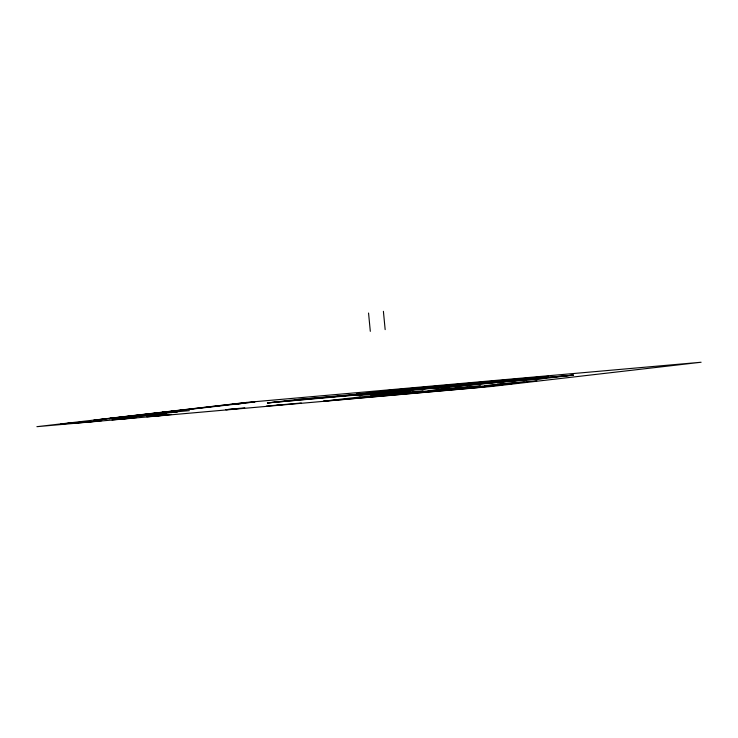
<?xml version="1.0" encoding="UTF-8"?>
<svg xmlns="http://www.w3.org/2000/svg" width="738" height="738" viewBox="0 0 738 738"><rect width="100%" height="100%" fill="white"/><g stroke="black" fill="none" stroke-linecap="round" stroke-linejoin="round"><path stroke-width="1.11" d="M226.474 409.636L244.767 407.819M173.633 411.177L175.441 410.955M438.271 389.479L437.708 389.599L447.514 388.677M116.881 417.828L108.846 418.723L115.091 417.976L110.045 418.547M60.525 424.147L85.239 421.785M174.888 411.011L162.591 412.505L175.183 411.177M114.279 418.464L166.364 413.52M77.075 423.003L101.789 420.642M111.964 419.913L136.678 417.56M146.853 416.832L171.567 414.479M267.424 402.93L295.126 399.728L573.361 375.116L545.65 378.317L267.424 402.93L403.741 390.125L376.039 393.326L295.126 399.728M358.576 395.577L410.669 390.633M275.874 405.43L282.165 404.701M370.919 395.706L423.012 390.762M428.188 390.642L480.281 385.697M484.811 385.642L536.895 380.688M241.197 403.382L241.889 403.428L232.968 404.258L243.632 403.262M236.677 408.76L225.717 409.728M573.361 375.116L437.034 387.92L464.746 384.719L545.65 378.317M385.43 390.697L548.528 376.279M372.229 392.201L535.327 377.782M356.546 393.981L519.635 379.563M172.36 411.158L184.841 410.06M154.722 413.197L167.203 412.099M165.644 412.763L189.362 410.66M154.307 414.073L177.36 412.035M142.545 415.429L166.262 413.335M266.372 406.094L301.261 403.013M162.701 412.284L166.917 411.952M497.412 384.184L524.294 382.146M371.177 394.12L398.059 392.09M440.798 389.184L467.671 387.155M383.529 394.249L410.402 392.219M126.881 417.007L153.762 414.977M153.153 416.103L165.275 415.208M118.264 419.184L130.377 418.289M66.817 423.418L78.938 422.514M83.376 422.274L95.488 421.37M233.826 408.797L238.955 408.529M383.4 311.325L385.162 329.618M368.548 313.041L370.31 331.334M246.87 402.404L36.9 426.675L491.13 386.518L701.1 362.247L246.87 402.404M242.479 403.059L93.827 420.245L254.97 401.952L242.479 403.059M380.707 392.164L353.004 395.365L489.322 382.561L461.619 385.762L380.707 392.164M359.987 396.97L323.456 401.195L476.176 387.69L512.716 383.474L359.987 396.97"/></g></svg>
